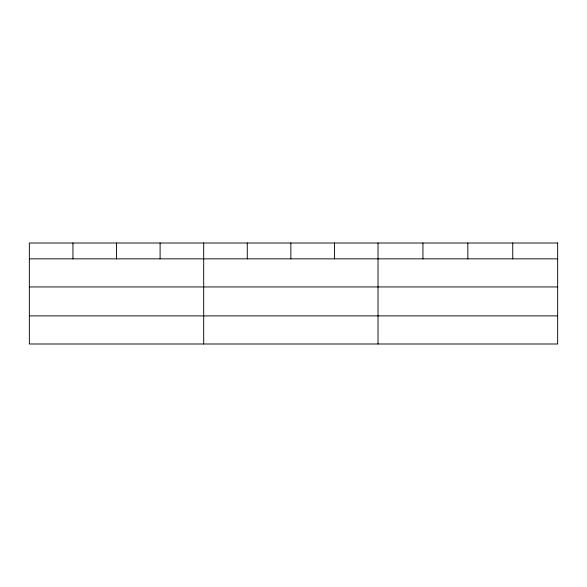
<?xml version="1.0" encoding="UTF-8"?>
<svg xmlns="http://www.w3.org/2000/svg" width="587" height="587" viewBox="0 0 587 587"><rect width="100%" height="100%" fill="white"/><g stroke="black" fill="none" stroke-linecap="round" stroke-linejoin="round"><path stroke-width="0.88" d="M29.35 258.845L557.65 258.845M29.35 286.94L557.65 286.94M29.35 315.887L557.65 315.887M512.745 243.011L512.745 258.845M467.839 243.011L467.839 258.845M422.933 243.011L422.933 258.845M378.028 243.011L378.028 343.989M334.443 243.011L334.443 258.845M290.858 243.011L290.858 258.845M247.274 243.011L247.274 258.845M203.689 243.011L203.689 343.989M160.104 243.011L160.104 258.845M116.52 243.011L116.52 258.845M72.935 243.011L72.935 258.845M557.65 243.011L29.35 243.011L29.35 343.989L557.65 343.989L557.65 243.011"/></g></svg>
